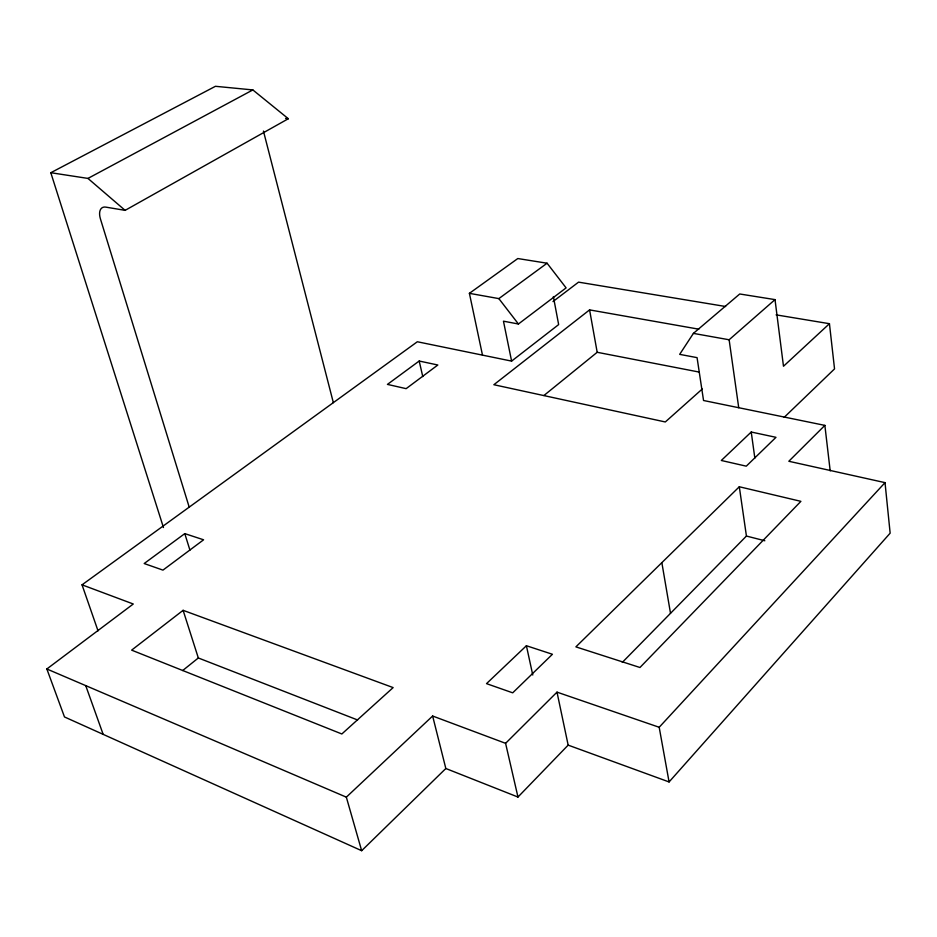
<?xml version="1.0" encoding="UTF-8"?>
<svg xmlns="http://www.w3.org/2000/svg" width="937" height="937" viewBox="0 0 937 937"><rect width="100%" height="100%" fill="white"/><g stroke="black" fill="none" stroke-linecap="round" stroke-linejoin="round"><path stroke-width="1.41" d="M784.187 417.34L834.539 368.897L829.444 323.698L783.484 366.262L775.016 299.617L739.738 293.984L693.403 333.385L679.676 354.362L697.069 357.641L703.546 400.497L824.865 425.386L830.194 470.854M669.077 781.95L659.191 727.276L557 692.138L568.162 745.126L669.077 781.95L890.15 533.165L885.02 482.637L788.825 461.273L824.865 425.386M659.191 727.276L885.02 482.637M445.836 768.504L361.659 850.702L346.339 797.153L432.636 716.02L445.836 768.504L517.974 797.047L568.162 745.126M622.309 662.389L746.426 536.046L739.305 486.76L800.901 501.342L639.959 667.495L575.88 646.87L739.305 486.76M517.974 797.047L505.593 743.322L557 692.138M526.407 645.734L486.514 683.635L512.703 692.83L552.432 654.272L526.407 645.734L532.766 675.015M751.228 432.027L721.303 460.477L746.274 466.169L775.988 437.321L751.228 432.027L754.847 458.111M702.27 389.007L665.305 421.966L493.869 384.72L589.584 309.889L698.791 329.18M693.403 333.385L729.127 339.768L775.016 299.617M543.917 395.519L597.185 352.289L699.107 372.059M182.668 670.541L198.328 657.973L357.594 719.979M98.034 630.87L82.034 584.829L417.34 341.759L511.602 361.108L558.651 324.589L553.369 296.584M183.113 610.327L131.637 650.137L341.841 733.976L393.142 687.594L183.113 610.327L198.328 657.973M552.982 301.573L578.551 282.142L725.625 306.504M511.602 361.108L503.462 321.18L518.43 324.003L566.1 287.882L547.079 263.215L517.81 258.542L469.402 293.34L482.485 355.123M361.659 850.702L64.489 716.957L46.85 668.983L133.277 604.002L82.034 584.829M184.788 533.621L144.169 563.535L162.956 570.118L203.598 539.794L184.788 533.621L189.942 550.171M419.19 361.026L387.45 384.393L406.131 388.656L437.825 365.008L419.19 361.026L422.774 376.58M469.402 293.34L498.859 298.61L547.079 263.215M189.204 507.14L100.446 218.953A15.027 8.07 59 0 1 105.822 207.124L125.113 210.356L288.338 118.73L252.849 89.929L215.451 86.298L50.809 172.713L163.46 527.531M50.809 172.713L87.961 178.417L252.849 89.929M285.562 118.425L288.338 118.73M776.094 314.855L829.444 323.698M746.426 536.046L764.826 540.754M432.636 716.02L505.593 743.322M46.85 668.983L346.339 797.153M87.961 178.417L125.113 210.356M498.859 298.61L518.43 324.003M85.736 685.626L103.152 734.362M263.438 131.063L333.349 402.652M589.584 309.889L597.185 352.289M661.85 562.645L670.517 613.313M729.127 339.768L738.731 407.712"/></g></svg>
